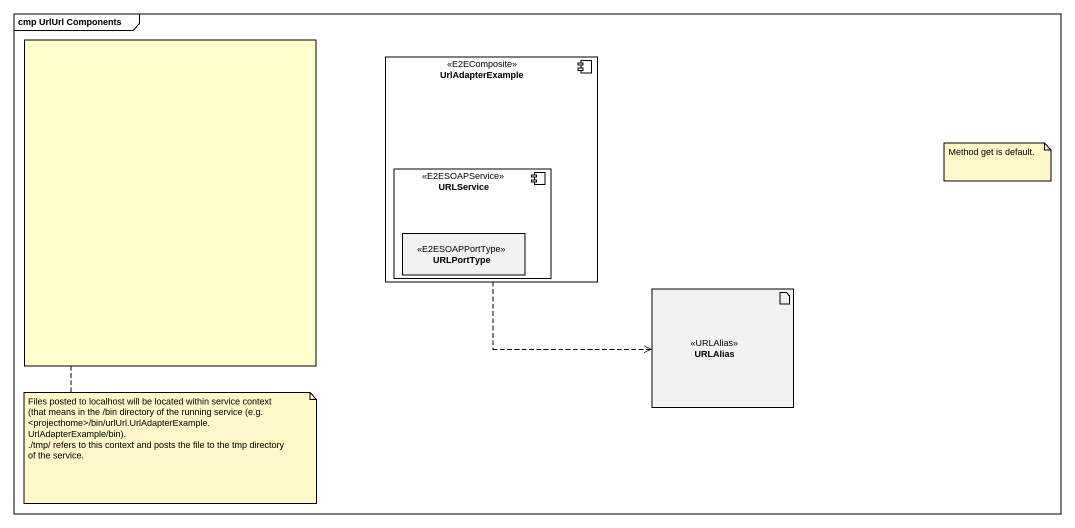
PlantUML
@startuml
mainframe cmp UrlUrl Components
allowmixing
hide circle
hide empty members
rectangle " " as rectangle1 #FFFFCC
component UrlAdapterExample <<E2EComposite>> {
  component URLService <<E2ESOAPService>> {
    class URLPortType <<E2ESOAPPortType>>
  }
}
artifact URLAlias <<URLAlias>>
UrlAdapterExample ..> URLAlias
note as N1
  Method get is default.
end note
note bottom of rectangle1
  Files posted to localhost will be located within service context (that means in the /bin directory of the running service (e.g. <projecthome>/bin/urlUrl.UrlAdapterExample. UrlAdapterExample/bin).
  ./tmp/ refers to this context and posts the file to the tmp directory of the service.
end note
@enduml
